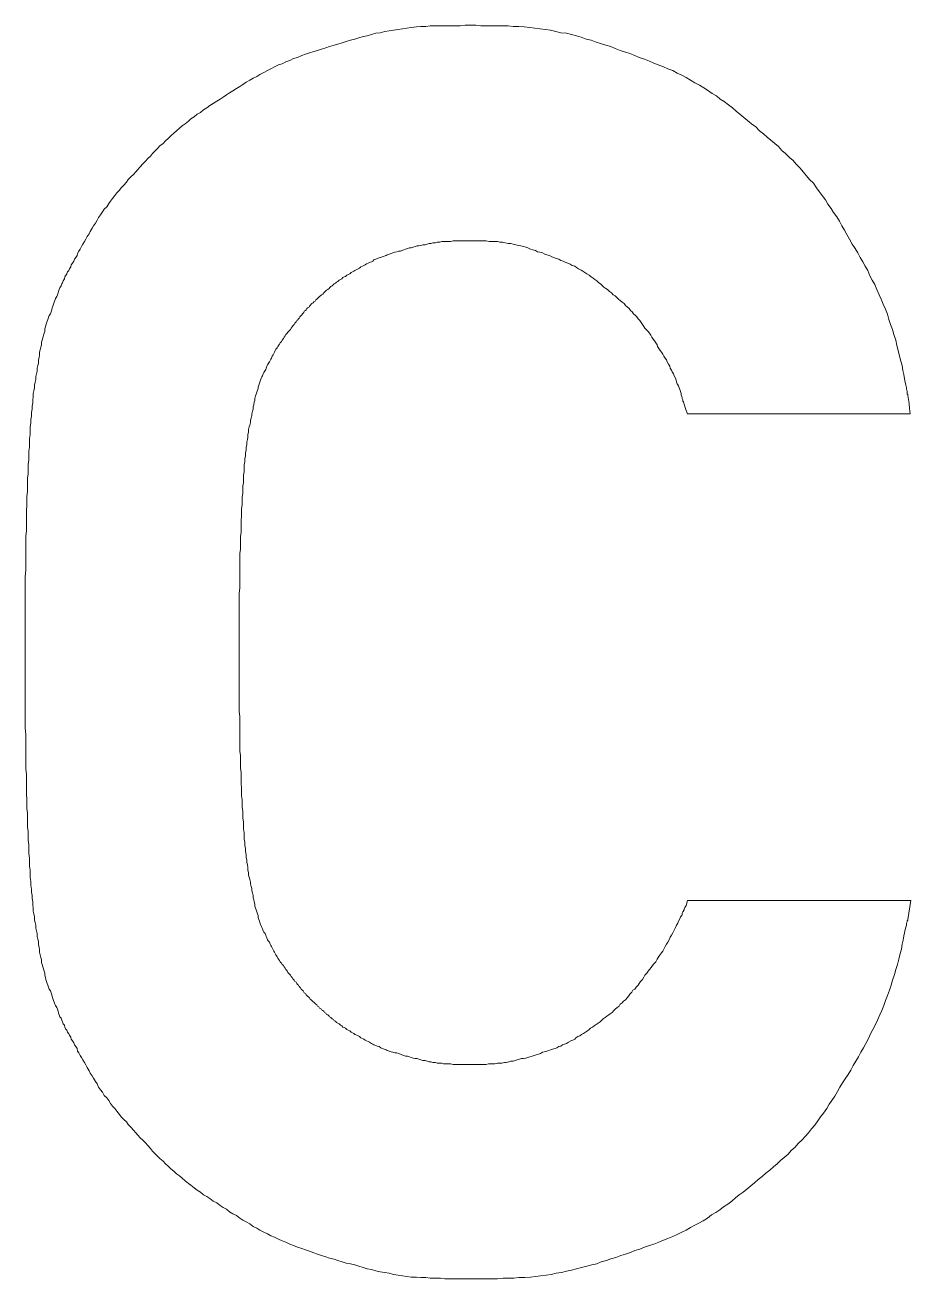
# Model space of a CAD drawing. Units: millimetres at full size, sheet at 1:100. Extents: x -138278 to 134990, y -16593 to 30671.
# Drawn here: x 62071.5 to 62211.4, y 21337.6 to 21535.7 of the extents above; entities that cross this region are included whole.
import ezdxf

# ---------------------------------------------------------------- set-up
doc = ezdxf.new("R2010")
doc.units = ezdxf.units.MM
doc.header["$LTSCALE"] = 100
doc.layers.add('F-0_枠', color=134, linetype='Continuous', lineweight=18)

msp = doc.modelspace()

# ---------------------------------------------------------------- linework, layer by layer
at = {"layer": 'F-0_枠'}
for points in [[(62117.1, 21531.5), (62117.7, 21531.7), (62118.3, 21531.9), (62119, 21532.1), (62119.6, 21532.3), (62120.3, 21532.5), (62120.9, 21532.7), (62121.6, 21532.9), (62122.2, 21533.1), (62122.9, 21533.3), (62123.6, 21533.5), (62124.2, 21533.7), (62124.9, 21533.9), (62125.5, 21534), (62126.2, 21534.2), (62126.9, 21534.4), (62127.6, 21534.5), (62128.3, 21534.7), (62129, 21534.8), (62129.7, 21534.9), (62130.4, 21535), (62131.1, 21535.1), (62131.8, 21535.2), (62132.5, 21535.3), (62133.3, 21535.4), (62134, 21535.5), (62134.8, 21535.5), (62135.5, 21535.6), (62136.3, 21535.6), (62137.1, 21535.6), (62137.8, 21535.6), (62138.6, 21535.6), (62139.4, 21535.6), (62140.2, 21535.6), (62141, 21535.7), (62141.8, 21535.7), (62142.7, 21535.7), (62143.5, 21535.6), (62144.3, 21535.6), (62145.2, 21535.6)], [(62145.2, 21535.6), (62146, 21535.6), (62146.9, 21535.6), (62147.8, 21535.6), (62148.6, 21535.5), (62149.5, 21535.5), (62150.3, 21535.4), (62151.2, 21535.3), (62152, 21535.2), (62152.8, 21535.1), (62153.7, 21535), (62154.5, 21534.9), (62155.3, 21534.7), (62156.1, 21534.5), (62157, 21534.4), (62157.8, 21534.2), (62158.6, 21534), (62159.3, 21533.8), (62160.1, 21533.5), (62160.9, 21533.3), (62161.7, 21533), (62162.4, 21532.8), (62163.2, 21532.5), (62164, 21532.3), (62164.7, 21532), (62165.5, 21531.7), (62166.3, 21531.4), (62167, 21531.2), (62167.8, 21530.9), (62168.5, 21530.6), (62169.3, 21530.3), (62170.1, 21530), (62170.8, 21529.7), (62171.5, 21529.4), (62172.3, 21529.1), (62173, 21528.8), (62173.8, 21528.5), (62174.5, 21528.1), (62175.2, 21527.8), (62175.9, 21527.4)], [(62095.9, 21519.4), (62096.3, 21519.8), (62096.8, 21520.1), (62097.3, 21520.5), (62097.7, 21520.9), (62098.2, 21521.2), (62098.7, 21521.6), (62099.2, 21521.9), (62099.7, 21522.3), (62100.2, 21522.6), (62100.7, 21523), (62101.2, 21523.3), (62101.8, 21523.7), (62102.3, 21524), (62102.8, 21524.3), (62103.3, 21524.7), (62103.8, 21525), (62104.3, 21525.3), (62104.9, 21525.7), (62105.4, 21526), (62105.9, 21526.3), (62106.4, 21526.7), (62107, 21527), (62107.5, 21527.3), (62108.1, 21527.6), (62108.6, 21527.9), (62109.2, 21528.2), (62109.8, 21528.5), (62110.3, 21528.8), (62110.9, 21529.1), (62111.5, 21529.4), (62112.1, 21529.6), (62112.7, 21529.9), (62113.3, 21530.1), (62113.9, 21530.4), (62114.5, 21530.6), (62115.2, 21530.9), (62115.8, 21531.1), (62116.4, 21531.3), (62117.1, 21531.5)], [(62175.9, 21527.4), (62176.6, 21527), (62177.3, 21526.6), (62178, 21526.2), (62178.7, 21525.8), (62179.3, 21525.4), (62180, 21524.9), (62180.7, 21524.5), (62181.3, 21524), (62181.9, 21523.6), (62182.6, 21523.1), (62183.2, 21522.6), (62183.8, 21522.1), (62184.4, 21521.6), (62185, 21521.1), (62185.6, 21520.6), (62186.2, 21520.1), (62186.9, 21519.6), (62187.5, 21519), (62188.1, 21518.5), (62188.7, 21518), (62189.3, 21517.5), (62189.9, 21517), (62190.5, 21516.5), (62191, 21515.9), (62191.6, 21515.4), (62192.2, 21514.8), (62192.8, 21514.3), (62193.3, 21513.7), (62193.9, 21513.1), (62194.4, 21512.5), (62194.9, 21511.9), (62195.4, 21511.3), (62196, 21510.7), (62196.5, 21510), (62196.9, 21509.4), (62197.4, 21508.8), (62197.9, 21508.1), (62198.3, 21507.4), (62198.8, 21506.7)], [(62081.8, 21503.1), (62082.1, 21503.6), (62082.3, 21504), (62082.6, 21504.4), (62082.9, 21504.9), (62083.1, 21505.3), (62083.4, 21505.7), (62083.7, 21506.2), (62084, 21506.6), (62084.4, 21507), (62084.7, 21507.5), (62085, 21507.9), (62085.3, 21508.3), (62085.7, 21508.8), (62086, 21509.2), (62086.4, 21509.6), (62086.7, 21510), (62087.1, 21510.4), (62087.5, 21510.9), (62087.8, 21511.3), (62088.2, 21511.7), (62088.6, 21512.1), (62089, 21512.5), (62089.3, 21512.9), (62089.7, 21513.3), (62090.1, 21513.8), (62090.5, 21514.2), (62090.9, 21514.6), (62091.3, 21515), (62091.6, 21515.4), (62092, 21515.8), (62092.4, 21516.2), (62092.8, 21516.6), (62093.3, 21517), (62093.7, 21517.4), (62094.1, 21517.8), (62094.5, 21518.2), (62095, 21518.6), (62095.4, 21519), (62095.9, 21519.4)], [(62198.8, 21506.7), (62199.2, 21506.1), (62199.7, 21505.4), (62200.1, 21504.7), (62200.5, 21504), (62200.9, 21503.3), (62201.3, 21502.6), (62201.7, 21501.9), (62202.1, 21501.1), (62202.6, 21500.4), (62203, 21499.7), (62203.4, 21499), (62203.8, 21498.3), (62204.2, 21497.6), (62204.6, 21496.9), (62204.9, 21496.1), (62205.3, 21495.4), (62205.7, 21494.7), (62206, 21493.9), (62206.4, 21493.1), (62206.7, 21492.4), (62207, 21491.6), (62207.4, 21490.8), (62207.7, 21490), (62207.9, 21489.2), (62208.2, 21488.4), (62208.5, 21487.6), (62208.7, 21486.8), (62209, 21485.9), (62209.2, 21485.1), (62209.4, 21484.3), (62209.6, 21483.4), (62209.8, 21482.6), (62210, 21481.9), (62210.1, 21481.1), (62210.3, 21480.5), (62210.4, 21479.8), (62210.5, 21479.3), (62210.6, 21478.8), (62210.7, 21478.4)], [(62079.8, 21499.6), (62080, 21500), (62080.2, 21500.3), (62080.4, 21500.7), (62080.6, 21501.1), (62080.9, 21501.5), (62081.1, 21501.9), (62081.3, 21502.3), (62081.6, 21502.7), (62081.8, 21503.1)], [(62137.6, 21501.5), (62137.3, 21501.5), (62137, 21501.4), (62136.6, 21501.4), (62136.3, 21501.3), (62135.9, 21501.3), (62135.6, 21501.2), (62135.3, 21501.2), (62135, 21501.1), (62134.7, 21501), (62134.3, 21501), (62134, 21500.9), (62133.7, 21500.8), (62133.4, 21500.8), (62133.1, 21500.7), (62132.8, 21500.6), (62132.5, 21500.5), (62132.2, 21500.5), (62131.9, 21500.4), (62131.6, 21500.3), (62131.3, 21500.2), (62131, 21500.1), (62130.8, 21500), (62130.5, 21500), (62130.2, 21499.9), (62129.9, 21499.8), (62129.6, 21499.7), (62129.3, 21499.6), (62129, 21499.5), (62128.7, 21499.4), (62128.5, 21499.3), (62128.2, 21499.2), (62127.9, 21499.1), (62127.7, 21499), (62127.4, 21498.9), (62127.1, 21498.8), (62126.9, 21498.7), (62126.6, 21498.6), (62126.4, 21498.4), (62126.2, 21498.3)], [(62153.2, 21499.7), (62152.8, 21499.8), (62152.4, 21499.9), (62152.1, 21500.1), (62151.7, 21500.2), (62151.3, 21500.3), (62150.9, 21500.5), (62150.6, 21500.6), (62150.2, 21500.7), (62149.8, 21500.8), (62149.4, 21500.9), (62149, 21501), (62148.6, 21501.1), (62148.2, 21501.2), (62147.8, 21501.2), (62147.3, 21501.3), (62146.9, 21501.4), (62146.5, 21501.4), (62146.1, 21501.5), (62145.6, 21501.5), (62145.2, 21501.5), (62144.8, 21501.5), (62144.3, 21501.6), (62143.9, 21501.6), (62143.5, 21501.6), (62143.1, 21501.6), (62142.6, 21501.6), (62142.2, 21501.6), (62141.8, 21501.6), (62141.4, 21501.6), (62141, 21501.6), (62140.6, 21501.6), (62140.2, 21501.6), (62139.8, 21501.6), (62139.4, 21501.6), (62139.1, 21501.6), (62138.7, 21501.5), (62138.4, 21501.5), (62138, 21501.5), (62137.6, 21501.5)], [(62074.8, 21488.3), (62074.9, 21488.6), (62075, 21488.9), (62075.1, 21489.2), (62075.2, 21489.5), (62075.3, 21489.8), (62075.5, 21490.1), (62075.6, 21490.4), (62075.7, 21490.7), (62075.8, 21491), (62075.9, 21491.3), (62076, 21491.6), (62076.1, 21491.9), (62076.2, 21492.2), (62076.3, 21492.5), (62076.5, 21492.8), (62076.6, 21493.1), (62076.7, 21493.4), (62076.8, 21493.6), (62076.9, 21493.9), (62077, 21494.2), (62077.2, 21494.5), (62077.3, 21494.8), (62077.4, 21495), (62077.5, 21495.3), (62077.7, 21495.6), (62077.8, 21495.9), (62077.9, 21496.1), (62078.1, 21496.4), (62078.2, 21496.7), (62078.4, 21496.9), (62078.5, 21497.2), (62078.7, 21497.5), (62078.8, 21497.8), (62079, 21498.1), (62079.2, 21498.4), (62079.3, 21498.7), (62079.5, 21499), (62079.7, 21499.3), (62079.8, 21499.6)], [(62126.2, 21498.3), (62125.9, 21498.2), (62125.7, 21498.1), (62125.4, 21498), (62125.2, 21497.8), (62125, 21497.7), (62124.8, 21497.6), (62124.5, 21497.5), (62124.3, 21497.3), (62124.1, 21497.2), (62123.9, 21497.1), (62123.6, 21496.9), (62123.4, 21496.8), (62123.2, 21496.7), (62123, 21496.6), (62122.8, 21496.4), (62122.5, 21496.3), (62122.3, 21496.2), (62122.1, 21496), (62121.9, 21495.9), (62121.7, 21495.8), (62121.5, 21495.6), (62121.3, 21495.5), (62121.1, 21495.4), (62120.9, 21495.2), (62120.7, 21495.1), (62120.5, 21494.9), (62120.3, 21494.8), (62120.2, 21494.7), (62120, 21494.5), (62119.8, 21494.4), (62119.6, 21494.2), (62119.5, 21494.1), (62119.3, 21493.9), (62119.1, 21493.8), (62119, 21493.7), (62118.8, 21493.5), (62118.7, 21493.4), (62118.5, 21493.2), (62118.3, 21493.1)], [(62165.8, 21491.9), (62165.5, 21492.2), (62165.2, 21492.4), (62164.9, 21492.7), (62164.7, 21492.9), (62164.4, 21493.1), (62164.1, 21493.4), (62163.8, 21493.6), (62163.5, 21493.9), (62163.2, 21494.1), (62162.9, 21494.3), (62162.6, 21494.6), (62162.4, 21494.8), (62162.1, 21495), (62161.8, 21495.3), (62161.5, 21495.5), (62161.2, 21495.7), (62160.9, 21495.9), (62160.6, 21496.2), (62160.2, 21496.4), (62159.9, 21496.6), (62159.6, 21496.8), (62159.3, 21497), (62158.9, 21497.2), (62158.6, 21497.4), (62158.3, 21497.6), (62157.9, 21497.7), (62157.6, 21497.9), (62157.2, 21498.1), (62156.9, 21498.2), (62156.5, 21498.4), (62156.1, 21498.5), (62155.8, 21498.7), (62155.4, 21498.8), (62155, 21499), (62154.7, 21499.1), (62154.3, 21499.3), (62153.9, 21499.4), (62153.6, 21499.5), (62153.2, 21499.7)], [(62118.3, 21493.1), (62118.2, 21493), (62118, 21492.8), (62117.9, 21492.7), (62117.7, 21492.5), (62117.6, 21492.4), (62117.4, 21492.3), (62117.3, 21492.1), (62117.1, 21492), (62117, 21491.8), (62116.8, 21491.7), (62116.7, 21491.6), (62116.5, 21491.4), (62116.4, 21491.3), (62116.3, 21491.1), (62116.1, 21491), (62116, 21490.9), (62115.9, 21490.7), (62115.8, 21490.6), (62115.6, 21490.5), (62115.5, 21490.3), (62115.4, 21490.2), (62115.3, 21490.1), (62115.2, 21489.9), (62115.1, 21489.8), (62115, 21489.7), (62114.9, 21489.6), (62114.8, 21489.4), (62114.7, 21489.3), (62114.5, 21489.1), (62114.4, 21489), (62114.3, 21488.8), (62114.1, 21488.6), (62114, 21488.4), (62113.8, 21488.2), (62113.7, 21488), (62113.5, 21487.8), (62113.4, 21487.6), (62113.2, 21487.4), (62113, 21487.2)], [(62173.9, 21480.6), (62173.7, 21480.9), (62173.6, 21481.2), (62173.4, 21481.5), (62173.3, 21481.8), (62173.1, 21482.1), (62172.9, 21482.5), (62172.8, 21482.8), (62172.6, 21483.1), (62172.4, 21483.4), (62172.2, 21483.7), (62172, 21484), (62171.8, 21484.3), (62171.6, 21484.6), (62171.4, 21484.9), (62171.3, 21485.2), (62171.1, 21485.5), (62170.9, 21485.8), (62170.7, 21486.1), (62170.5, 21486.4), (62170.3, 21486.7), (62170.1, 21487), (62169.9, 21487.3), (62169.7, 21487.5), (62169.4, 21487.8), (62169.2, 21488.1), (62169, 21488.4), (62168.8, 21488.7), (62168.6, 21489), (62168.3, 21489.3), (62168.1, 21489.6), (62167.9, 21489.8), (62167.6, 21490.1), (62167.4, 21490.4), (62167.1, 21490.6), (62166.9, 21490.9), (62166.6, 21491.2), (62166.3, 21491.4), (62166.1, 21491.7), (62165.8, 21491.9)], [(62072.3, 21471), (62072.3, 21471.6), (62072.3, 21472.2), (62072.4, 21472.8), (62072.4, 21473.4), (62072.5, 21473.9), (62072.5, 21474.5), (62072.6, 21475), (62072.6, 21475.5), (62072.7, 21476), (62072.7, 21476.5), (62072.8, 21477), (62072.8, 21477.5), (62072.9, 21477.9), (62073, 21478.4), (62073, 21478.8), (62073.1, 21479.3), (62073.2, 21479.7), (62073.2, 21480.2), (62073.3, 21480.6), (62073.4, 21481), (62073.4, 21481.5), (62073.5, 21481.9), (62073.6, 21482.3), (62073.6, 21482.8), (62073.7, 21483.2), (62073.8, 21483.6), (62073.8, 21484), (62073.9, 21484.4), (62074, 21484.8), (62074.1, 21485.2), (62074.1, 21485.6), (62074.2, 21485.9), (62074.3, 21486.3), (62074.4, 21486.7), (62074.5, 21487), (62074.6, 21487.3), (62074.6, 21487.7), (62074.7, 21488), (62074.8, 21488.3)], [(62113, 21487.2), (62112.9, 21487), (62112.7, 21486.8), (62112.6, 21486.6), (62112.4, 21486.4), (62112.3, 21486.2), (62112.1, 21485.9), (62112, 21485.7), (62111.8, 21485.5), (62111.7, 21485.3), (62111.5, 21485.1), (62111.4, 21484.9), (62111.3, 21484.7), (62111.1, 21484.5), (62111, 21484.3), (62110.9, 21484), (62110.8, 21483.8), (62110.7, 21483.6), (62110.5, 21483.4), (62110.4, 21483.1), (62110.3, 21482.9), (62110.2, 21482.7), (62110.1, 21482.5), (62109.9, 21482.2), (62109.8, 21482), (62109.7, 21481.8), (62109.6, 21481.5), (62109.5, 21481.3), (62109.4, 21481.1), (62109.2, 21480.8), (62109.1, 21480.6), (62109, 21480.3), (62108.9, 21480.1), (62108.8, 21479.9), (62108.7, 21479.6), (62108.6, 21479.3), (62108.5, 21479.1), (62108.4, 21478.8), (62108.3, 21478.5), (62108.3, 21478.3)], [(62210.7, 21478.4), (62210.7, 21478.1), (62210.8, 21477.9), (62210.8, 21477.7), (62210.8, 21477.5), (62210.8, 21477.4), (62210.9, 21477.4), (62210.9, 21477.3), (62210.9, 21477.3), (62210.9, 21477.2), (62211.1, 21475.9), (62211.2, 21475.1), (62211.3, 21474.3), (62176.1, 21474.3), (62175.9, 21474.8), (62175.5, 21476.1), (62175.5, 21476.1), (62175.5, 21476.1), (62175.5, 21476.1), (62175.5, 21476.2), (62175.5, 21476.2), (62175.5, 21476.2), (62175.4, 21476.3), (62175.4, 21476.4), (62175.4, 21476.5), (62175.3, 21476.7), (62175.3, 21476.8), (62175.2, 21477), (62175.1, 21477.3), (62175.1, 21477.5), (62175, 21477.8), (62174.9, 21478.1), (62174.8, 21478.4), (62174.7, 21478.7), (62174.5, 21479), (62174.4, 21479.3), (62174.3, 21479.6), (62174.2, 21479.9), (62174, 21480.3), (62173.9, 21480.6)], [(62108.3, 21478.3), (62108.2, 21478), (62108.1, 21477.7), (62108, 21477.4), (62107.9, 21477.1), (62107.8, 21476.7), (62107.8, 21476.4), (62107.7, 21476.1), (62107.6, 21475.7), (62107.5, 21475.4), (62107.5, 21475), (62107.4, 21474.7), (62107.3, 21474.3), (62107.3, 21474), (62107.2, 21473.6), (62107.1, 21473.3), (62107.1, 21472.9), (62107, 21472.5), (62106.9, 21472.2), (62106.8, 21471.8), (62106.8, 21471.4), (62106.7, 21471), (62106.7, 21470.6), (62106.6, 21470.2), (62106.5, 21469.8), (62106.5, 21469.4), (62106.4, 21469), (62106.4, 21468.6), (62106.3, 21468.1), (62106.3, 21467.6), (62106.2, 21467.2), (62106.2, 21466.7), (62106.1, 21466.2), (62106.1, 21465.7), (62106.1, 21465.1), (62106, 21464.6), (62106, 21464), (62106, 21463.4), (62105.9, 21462.9), (62105.9, 21462.3)], [(62071.5, 21437.7), (62071.5, 21438.9), (62071.5, 21440), (62071.5, 21441.1), (62071.5, 21442.3), (62071.5, 21443.4), (62071.5, 21444.4), (62071.5, 21445.5), (62071.5, 21446.6), (62071.5, 21447.6), (62071.5, 21448.6), (62071.6, 21449.6), (62071.6, 21450.5), (62071.6, 21451.5), (62071.6, 21452.4), (62071.6, 21453.3), (62071.6, 21454.2), (62071.6, 21455), (62071.7, 21455.8), (62071.7, 21456.7), (62071.7, 21457.5), (62071.7, 21458.2), (62071.7, 21459), (62071.8, 21459.8), (62071.8, 21460.5), (62071.8, 21461.2), (62071.9, 21462), (62071.9, 21462.7), (62071.9, 21463.4), (62071.9, 21464.1), (62072, 21464.8), (62072, 21465.6), (62072, 21466.3), (62072.1, 21467), (62072.1, 21467.7), (62072.1, 21468.4), (62072.2, 21469), (62072.2, 21469.7), (62072.2, 21470.4), (62072.3, 21471)], [(62105.9, 21462.3), (62105.9, 21461.7), (62105.8, 21461.1), (62105.8, 21460.5), (62105.8, 21459.9), (62105.7, 21459.3), (62105.7, 21458.7), (62105.7, 21458.1), (62105.6, 21457.5), (62105.6, 21456.8), (62105.6, 21456.2), (62105.6, 21455.6), (62105.5, 21454.9), (62105.5, 21454.3), (62105.5, 21453.6), (62105.5, 21452.9), (62105.4, 21452.2), (62105.4, 21451.5), (62105.4, 21450.8), (62105.4, 21450), (62105.4, 21449.2), (62105.4, 21448.4), (62105.4, 21447.6), (62105.4, 21446.8), (62105.3, 21445.9), (62105.3, 21445.1), (62105.3, 21444.2), (62105.3, 21443.3), (62105.3, 21442.3), (62105.3, 21441.4), (62105.3, 21440.5), (62105.3, 21439.5), (62105.3, 21438.5), (62105.3, 21437.6), (62105.3, 21436.6), (62105.3, 21435.6), (62105.3, 21434.7), (62105.3, 21433.7), (62105.3, 21432.7), (62105.3, 21431.8)], [(62072.2, 21403.5), (62072.2, 21404.1), (62072.1, 21404.8), (62072.1, 21405.5), (62072.1, 21406.2), (62072, 21406.9), (62072, 21407.6), (62072, 21408.3), (62071.9, 21409), (62071.9, 21409.8), (62071.9, 21410.5), (62071.9, 21411.2), (62071.8, 21411.9), (62071.8, 21412.7), (62071.8, 21413.4), (62071.7, 21414.2), (62071.7, 21414.9), (62071.7, 21415.7), (62071.7, 21416.5), (62071.7, 21417.3), (62071.6, 21418.2), (62071.6, 21419), (62071.6, 21419.9), (62071.6, 21420.8), (62071.6, 21421.7), (62071.6, 21422.6), (62071.6, 21423.6), (62071.5, 21424.6), (62071.5, 21425.6), (62071.5, 21426.6), (62071.5, 21427.7), (62071.5, 21428.7), (62071.5, 21429.8), (62071.5, 21430.9), (62071.5, 21432), (62071.5, 21433.2), (62071.5, 21434.3), (62071.5, 21435.4), (62071.5, 21436.6), (62071.5, 21437.7)], [(62105.3, 21431.8), (62105.3, 21430.9), (62105.3, 21429.9), (62105.3, 21429), (62105.3, 21428.1), (62105.3, 21427.3), (62105.4, 21426.4), (62105.4, 21425.6), (62105.4, 21424.8), (62105.4, 21424), (62105.4, 21423.2), (62105.4, 21422.5), (62105.4, 21421.7), (62105.4, 21421), (62105.5, 21420.3), (62105.5, 21419.6), (62105.5, 21418.9), (62105.5, 21418.3), (62105.6, 21417.6), (62105.6, 21417), (62105.6, 21416.4), (62105.6, 21415.8), (62105.7, 21415.2), (62105.7, 21414.5), (62105.7, 21413.9), (62105.8, 21413.3), (62105.8, 21412.7), (62105.8, 21412.1), (62105.9, 21411.5), (62105.9, 21410.9), (62105.9, 21410.4), (62106, 21409.8), (62106, 21409.2), (62106, 21408.7), (62106.1, 21408.1), (62106.1, 21407.6), (62106.1, 21407.1), (62106.2, 21406.6), (62106.2, 21406.1), (62106.3, 21405.6)], [(62106.3, 21405.6), (62106.3, 21405.1), (62106.4, 21404.7), (62106.4, 21404.2), (62106.5, 21403.8), (62106.5, 21403.4), (62106.6, 21403), (62106.7, 21402.6), (62106.7, 21402.2), (62106.8, 21401.8), (62106.8, 21401.4), (62106.9, 21401.1), (62107, 21400.7), (62107.1, 21400.3), (62107.1, 21400), (62107.2, 21399.6), (62107.3, 21399.3), (62107.3, 21398.9), (62107.4, 21398.6), (62107.5, 21398.2), (62107.5, 21397.8), (62107.6, 21397.5), (62107.7, 21397.2), (62107.8, 21396.8), (62107.8, 21396.5), (62107.9, 21396.2), (62108, 21395.9), (62108.1, 21395.6), (62108.2, 21395.3), (62108.3, 21395), (62108.3, 21394.7), (62108.4, 21394.4), (62108.5, 21394.1), (62108.6, 21393.9), (62108.7, 21393.6), (62108.8, 21393.4), (62108.9, 21393.1), (62109, 21392.9), (62109.1, 21392.6), (62109.2, 21392.4)], [(62074.6, 21385.6), (62074.6, 21385.9), (62074.5, 21386.2), (62074.4, 21386.6), (62074.3, 21386.9), (62074.2, 21387.3), (62074.1, 21387.6), (62074.1, 21388), (62074, 21388.4), (62073.9, 21388.8), (62073.8, 21389.2), (62073.8, 21389.6), (62073.7, 21390), (62073.6, 21390.4), (62073.6, 21390.9), (62073.5, 21391.3), (62073.4, 21391.7), (62073.4, 21392.2), (62073.3, 21392.6), (62073.2, 21393), (62073.2, 21393.5), (62073.1, 21393.9), (62073, 21394.3), (62073, 21394.8), (62072.9, 21395.3), (62072.8, 21395.7), (62072.8, 21396.2), (62072.7, 21396.7), (62072.7, 21397.2), (62072.6, 21397.7), (62072.6, 21398.2), (62072.5, 21398.7), (62072.5, 21399.2), (62072.4, 21399.8), (62072.4, 21400.4), (62072.3, 21401), (62072.3, 21401.6), (62072.3, 21402.2), (62072.2, 21402.8), (62072.2, 21403.5)], [(62174.7, 21394.1), (62174.9, 21394.5), (62175, 21394.8), (62175.2, 21395), (62175.3, 21395.2), (62175.3, 21395.4), (62175.4, 21395.6), (62175.5, 21395.7), (62175.5, 21395.8), (62175.5, 21395.8), (62175.6, 21395.9), (62175.6, 21395.9), (62175.6, 21395.9), (62175.6, 21396), (62175.6, 21396), (62175.7, 21396.3), (62175.9, 21396.6), (62176.1, 21397.4), (62211.4, 21397.4), (62210.9, 21394.4), (62210.9, 21394.4), (62210.9, 21394.3), (62210.9, 21394.3), (62210.8, 21394.2), (62210.8, 21394.1), (62210.8, 21394), (62210.7, 21393.8), (62210.7, 21393.5), (62210.6, 21393.2), (62210.5, 21392.8), (62210.4, 21392.3), (62210.3, 21391.8), (62210.2, 21391.1), (62210, 21390.5), (62209.9, 21389.7), (62209.7, 21389), (62209.5, 21388.1), (62209.3, 21387.3), (62209, 21386.5), (62208.8, 21385.7)], [(62166, 21381.5), (62166.3, 21381.7), (62166.6, 21382), (62166.8, 21382.3), (62167, 21382.6), (62167.3, 21382.9), (62167.5, 21383.2), (62167.8, 21383.4), (62168, 21383.7), (62168.3, 21384), (62168.5, 21384.3), (62168.7, 21384.6), (62169, 21384.9), (62169.2, 21385.3), (62169.4, 21385.6), (62169.7, 21385.9), (62169.9, 21386.2), (62170.1, 21386.5), (62170.4, 21386.8), (62170.6, 21387.1), (62170.8, 21387.4), (62171.1, 21387.7), (62171.3, 21388.1), (62171.5, 21388.4), (62171.7, 21388.7), (62172, 21389.1), (62172.2, 21389.4), (62172.4, 21389.7), (62172.6, 21390.1), (62172.8, 21390.5), (62173, 21390.8), (62173.2, 21391.2), (62173.4, 21391.6), (62173.6, 21391.9), (62173.8, 21392.3), (62174, 21392.7), (62174.2, 21393.1), (62174.4, 21393.5), (62174.6, 21393.8), (62174.7, 21394.1)], [(62109.2, 21392.4), (62109.4, 21392.2), (62109.5, 21391.9), (62109.6, 21391.7), (62109.7, 21391.5), (62109.8, 21391.2), (62109.9, 21391), (62110.1, 21390.8), (62110.2, 21390.5), (62110.3, 21390.3), (62110.4, 21390.1), (62110.5, 21389.9), (62110.7, 21389.6), (62110.8, 21389.4), (62110.9, 21389.2), (62111, 21389), (62111.1, 21388.8), (62111.3, 21388.5), (62111.4, 21388.3), (62111.5, 21388.1), (62111.7, 21387.9), (62111.8, 21387.7), (62112, 21387.5), (62112.1, 21387.3), (62112.3, 21387.1), (62112.4, 21386.9), (62112.6, 21386.7), (62112.7, 21386.5), (62112.9, 21386.3), (62113, 21386), (62113.2, 21385.8), (62113.4, 21385.6), (62113.5, 21385.4), (62113.7, 21385.2), (62113.8, 21385), (62114, 21384.8), (62114.1, 21384.6), (62114.3, 21384.5), (62114.4, 21384.3), (62114.5, 21384.1)], [(62079.5, 21374.3), (62079.3, 21374.6), (62079.2, 21374.9), (62079, 21375.2), (62078.8, 21375.5), (62078.7, 21375.8), (62078.5, 21376.1), (62078.4, 21376.3), (62078.2, 21376.6), (62078.1, 21376.9), (62077.9, 21377.1), (62077.8, 21377.4), (62077.7, 21377.7), (62077.5, 21377.9), (62077.4, 21378.2), (62077.3, 21378.5), (62077.2, 21378.8), (62077, 21379), (62076.9, 21379.3), (62076.8, 21379.6), (62076.7, 21379.9), (62076.6, 21380.2), (62076.5, 21380.5), (62076.3, 21380.8), (62076.2, 21381), (62076.1, 21381.3), (62076, 21381.6), (62075.9, 21381.9), (62075.8, 21382.2), (62075.7, 21382.5), (62075.6, 21382.8), (62075.5, 21383.1), (62075.3, 21383.4), (62075.2, 21383.7), (62075.1, 21384), (62075, 21384.3), (62074.9, 21384.6), (62074.8, 21384.9), (62074.7, 21385.2), (62074.6, 21385.6)], [(62208.8, 21385.7), (62208.5, 21384.8), (62208.3, 21384), (62208, 21383.2), (62207.7, 21382.4), (62207.4, 21381.6), (62207.1, 21380.8), (62206.8, 21380), (62206.5, 21379.3), (62206.1, 21378.5), (62205.8, 21377.8), (62205.4, 21377), (62205, 21376.3), (62204.7, 21375.6), (62204.3, 21374.8), (62203.9, 21374.1), (62203.5, 21373.4), (62203.1, 21372.7), (62202.7, 21372), (62202.3, 21371.3), (62201.9, 21370.6), (62201.5, 21369.9), (62201, 21369.2), (62200.6, 21368.6), (62200.2, 21367.9), (62199.8, 21367.2), (62199.4, 21366.5), (62198.9, 21365.8), (62198.5, 21365.2), (62198.1, 21364.5), (62197.6, 21363.8), (62197.1, 21363.2), (62196.7, 21362.6), (62196.2, 21361.9), (62195.7, 21361.3), (62195.2, 21360.7), (62194.7, 21360.1), (62194.2, 21359.6), (62193.6, 21359), (62193.1, 21358.4)], [(62114.5, 21384.1), (62114.7, 21384), (62114.8, 21383.8), (62114.9, 21383.7), (62115, 21383.6), (62115.1, 21383.4), (62115.2, 21383.3), (62115.3, 21383.2), (62115.4, 21383.1), (62115.5, 21382.9), (62115.6, 21382.8), (62115.8, 21382.7), (62115.9, 21382.5), (62116, 21382.4), (62116.1, 21382.3), (62116.3, 21382.1), (62116.4, 21382), (62116.5, 21381.8), (62116.7, 21381.7), (62116.8, 21381.6), (62117, 21381.4), (62117.1, 21381.3), (62117.3, 21381.1), (62117.4, 21381), (62117.6, 21380.9), (62117.7, 21380.7), (62117.9, 21380.6), (62118, 21380.4), (62118.2, 21380.3), (62118.3, 21380.1), (62118.5, 21380), (62118.7, 21379.9), (62118.8, 21379.7), (62119, 21379.6), (62119.1, 21379.4), (62119.3, 21379.3), (62119.5, 21379.1), (62119.6, 21379), (62119.8, 21378.9), (62120, 21378.7)], [(62154.8, 21373.9), (62155.2, 21374), (62155.5, 21374.1), (62155.8, 21374.3), (62156.1, 21374.4), (62156.4, 21374.6), (62156.7, 21374.7), (62157, 21374.8), (62157.3, 21375), (62157.7, 21375.2), (62158, 21375.3), (62158.3, 21375.5), (62158.5, 21375.7), (62158.8, 21375.9), (62159.1, 21376), (62159.4, 21376.2), (62159.7, 21376.4), (62160, 21376.6), (62160.3, 21376.8), (62160.6, 21377), (62160.8, 21377.2), (62161.1, 21377.4), (62161.4, 21377.6), (62161.7, 21377.8), (62162, 21378), (62162.3, 21378.2), (62162.5, 21378.4), (62162.8, 21378.7), (62163.1, 21378.9), (62163.4, 21379.1), (62163.7, 21379.3), (62163.9, 21379.5), (62164.2, 21379.7), (62164.5, 21380), (62164.7, 21380.2), (62165, 21380.5), (62165.3, 21380.7), (62165.5, 21381), (62165.8, 21381.2), (62166, 21381.5)], [(62120, 21378.7), (62120.2, 21378.6), (62120.3, 21378.4), (62120.5, 21378.3), (62120.7, 21378.1), (62120.9, 21378), (62121.1, 21377.9), (62121.3, 21377.7), (62121.5, 21377.6), (62121.7, 21377.4), (62121.9, 21377.3), (62122.1, 21377.2), (62122.3, 21377), (62122.5, 21376.9), (62122.8, 21376.8), (62123, 21376.6), (62123.2, 21376.5), (62123.4, 21376.4), (62123.6, 21376.2), (62123.9, 21376.1), (62124.1, 21376), (62124.3, 21375.9), (62124.5, 21375.7), (62124.8, 21375.6), (62125, 21375.5), (62125.2, 21375.3), (62125.4, 21375.2), (62125.7, 21375.1), (62125.9, 21375), (62126.2, 21374.8), (62126.4, 21374.7), (62126.6, 21374.6), (62126.9, 21374.5), (62127.1, 21374.4), (62127.4, 21374.3), (62127.7, 21374.1), (62127.9, 21374), (62128.2, 21373.9), (62128.5, 21373.8), (62128.7, 21373.7)], [(62091.3, 21358.2), (62090.9, 21358.7), (62090.5, 21359.1), (62090.1, 21359.5), (62089.7, 21359.9), (62089.3, 21360.3), (62089, 21360.7), (62088.6, 21361.1), (62088.2, 21361.6), (62087.8, 21362), (62087.5, 21362.4), (62087.1, 21362.8), (62086.7, 21363.2), (62086.4, 21363.6), (62086, 21364.1), (62085.7, 21364.5), (62085.3, 21364.9), (62085, 21365.3), (62084.7, 21365.8), (62084.4, 21366.2), (62084, 21366.6), (62083.7, 21367.1), (62083.4, 21367.5), (62083.1, 21367.9), (62082.9, 21368.4), (62082.6, 21368.8), (62082.3, 21369.3), (62082.1, 21369.7), (62081.8, 21370.1), (62081.6, 21370.5), (62081.3, 21371), (62081.1, 21371.4), (62080.9, 21371.8), (62080.6, 21372.2), (62080.4, 21372.6), (62080.2, 21372.9), (62080, 21373.3), (62079.8, 21373.6), (62079.7, 21374), (62079.5, 21374.3)], [(62128.7, 21373.7), (62129, 21373.6), (62129.3, 21373.5), (62129.6, 21373.4), (62129.9, 21373.3), (62130.2, 21373.3), (62130.5, 21373.2), (62130.8, 21373.1), (62131, 21373), (62131.3, 21372.9), (62131.6, 21372.8), (62131.9, 21372.8), (62132.2, 21372.7), (62132.5, 21372.6), (62132.8, 21372.5), (62133.1, 21372.4), (62133.4, 21372.4), (62133.7, 21372.3), (62134, 21372.2), (62134.3, 21372.1), (62134.7, 21372.1), (62135, 21372), (62135.3, 21371.9), (62135.6, 21371.9), (62135.9, 21371.8), (62136.3, 21371.8), (62136.6, 21371.7), (62137, 21371.7), (62137.3, 21371.7), (62137.6, 21371.6), (62138, 21371.6), (62138.4, 21371.6), (62138.7, 21371.6), (62139.1, 21371.5), (62139.4, 21371.5), (62139.8, 21371.5), (62140.2, 21371.5), (62140.6, 21371.5), (62140.9, 21371.5), (62141.3, 21371.5)], [(62141.3, 21371.5), (62141.7, 21371.5), (62142, 21371.5), (62142.4, 21371.5), (62142.8, 21371.5), (62143.2, 21371.5), (62143.5, 21371.5), (62143.9, 21371.5), (62144.3, 21371.5), (62144.7, 21371.6), (62145, 21371.6), (62145.4, 21371.6), (62145.7, 21371.6), (62146.1, 21371.7), (62146.5, 21371.7), (62146.8, 21371.7), (62147.2, 21371.8), (62147.5, 21371.8), (62147.9, 21371.9), (62148.2, 21372), (62148.6, 21372), (62148.9, 21372.1), (62149.2, 21372.2), (62149.6, 21372.3), (62149.9, 21372.4), (62150.2, 21372.4), (62150.6, 21372.5), (62150.9, 21372.6), (62151.2, 21372.7), (62151.6, 21372.8), (62151.9, 21372.9), (62152.2, 21373), (62152.6, 21373.1), (62152.9, 21373.2), (62153.2, 21373.4), (62153.5, 21373.5), (62153.9, 21373.6), (62154.2, 21373.7), (62154.5, 21373.8), (62154.8, 21373.9)], [(62110.3, 21344.4), (62109.8, 21344.7), (62109.2, 21345), (62108.6, 21345.3), (62108.1, 21345.6), (62107.5, 21345.9), (62107, 21346.3), (62106.4, 21346.6), (62105.9, 21346.9), (62105.4, 21347.2), (62104.9, 21347.6), (62104.3, 21347.9), (62103.8, 21348.2), (62103.3, 21348.6), (62102.8, 21348.9), (62102.3, 21349.2), (62101.8, 21349.6), (62101.2, 21349.9), (62100.7, 21350.3), (62100.2, 21350.6), (62099.7, 21350.9), (62099.2, 21351.3), (62098.7, 21351.6), (62098.2, 21352), (62097.7, 21352.4), (62097.3, 21352.7), (62096.8, 21353.1), (62096.3, 21353.5), (62095.9, 21353.9), (62095.4, 21354.2), (62095, 21354.6), (62094.5, 21355), (62094.1, 21355.4), (62093.7, 21355.8), (62093.3, 21356.2), (62092.8, 21356.6), (62092.4, 21357), (62092, 21357.4), (62091.6, 21357.8), (62091.3, 21358.2)], [(62193.1, 21358.4), (62192.5, 21357.9), (62192, 21357.3), (62191.4, 21356.8), (62190.8, 21356.3), (62190.3, 21355.8), (62189.7, 21355.3), (62189.1, 21354.8), (62188.5, 21354.3), (62187.9, 21353.8), (62187.3, 21353.3), (62186.7, 21352.8), (62186.1, 21352.3), (62185.5, 21351.8), (62184.9, 21351.3), (62184.3, 21350.9), (62183.7, 21350.4), (62183.1, 21349.9), (62182.5, 21349.4), (62181.8, 21349), (62181.2, 21348.5), (62180.6, 21348.1), (62179.9, 21347.7), (62179.3, 21347.2), (62178.6, 21346.8), (62177.9, 21346.4), (62177.3, 21346.1), (62176.6, 21345.7), (62175.9, 21345.3), (62175.2, 21345), (62174.5, 21344.6), (62173.8, 21344.3), (62173, 21344), (62172.3, 21343.7), (62171.6, 21343.4), (62170.8, 21343.1), (62170.1, 21342.9), (62169.3, 21342.6), (62168.6, 21342.3), (62167.8, 21342.1)], [(62136.3, 21337.7), (62135.5, 21337.7), (62134.8, 21337.8), (62134, 21337.8), (62133.3, 21337.9), (62132.5, 21337.9), (62131.8, 21338), (62131.1, 21338.1), (62130.4, 21338.2), (62129.7, 21338.3), (62129, 21338.5), (62128.3, 21338.6), (62127.6, 21338.7), (62126.9, 21338.9), (62126.2, 21339.1), (62125.5, 21339.2), (62124.9, 21339.4), (62124.2, 21339.6), (62123.6, 21339.8), (62122.9, 21340), (62122.2, 21340.1), (62121.6, 21340.3), (62120.9, 21340.5), (62120.3, 21340.7), (62119.6, 21340.9), (62119, 21341.1), (62118.3, 21341.3), (62117.7, 21341.5), (62117.1, 21341.7), (62116.4, 21342), (62115.8, 21342.2), (62115.2, 21342.4), (62114.5, 21342.6), (62113.9, 21342.9), (62113.3, 21343.1), (62112.7, 21343.4), (62112.1, 21343.6), (62111.5, 21343.9), (62110.9, 21344.2), (62110.3, 21344.4)], [(62167.8, 21342.1), (62167.1, 21341.8), (62166.3, 21341.5), (62165.6, 21341.3), (62164.8, 21341), (62164, 21340.8), (62163.3, 21340.5), (62162.5, 21340.3), (62161.8, 21340), (62161, 21339.8), (62160.2, 21339.6), (62159.4, 21339.4), (62158.6, 21339.2), (62157.8, 21339), (62157, 21338.8), (62156.2, 21338.6), (62155.4, 21338.5), (62154.6, 21338.3), (62153.8, 21338.2), (62152.9, 21338.1), (62152.1, 21338), (62151.3, 21337.9), (62150.4, 21337.8), (62149.5, 21337.8), (62148.7, 21337.7), (62147.8, 21337.7), (62147, 21337.7), (62146.1, 21337.6), (62145.2, 21337.6), (62144.4, 21337.6), (62143.5, 21337.6), (62142.7, 21337.6), (62141.9, 21337.6), (62141, 21337.6), (62140.2, 21337.6), (62139.4, 21337.6), (62138.6, 21337.6), (62137.8, 21337.6), (62137.1, 21337.7), (62136.3, 21337.7)]]:
    msp.add_lwpolyline(points, dxfattribs=at)

doc.saveas('drawing.dxf')
